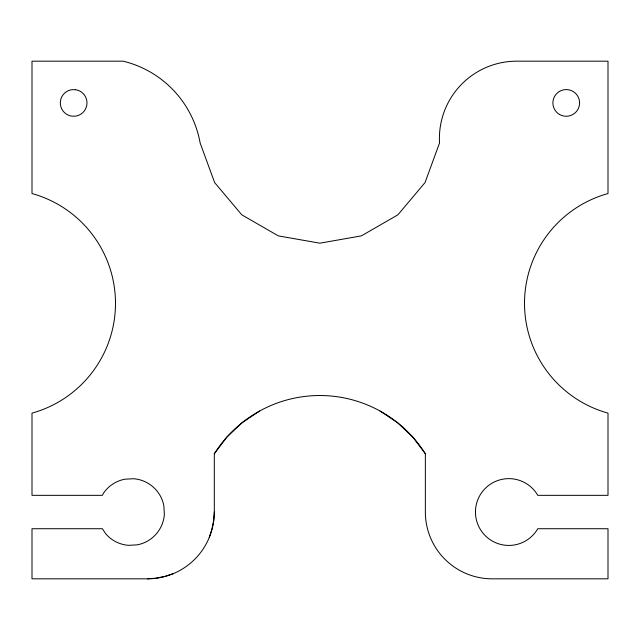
<?xml version="1.0" encoding="UTF-8"?>
<svg xmlns="http://www.w3.org/2000/svg" width="640" height="640" viewBox="0 0 640 640"><rect width="100%" height="100%" fill="white"/><g stroke="black" fill="none" stroke-linecap="round" stroke-linejoin="round"><path stroke-width="0.96" d="M259.568 411.056L242.152 422.68L226.92 437.056L214.312 453.776L214.312 512.032L213.64 520.712L211.856 529.232L209.232 537.592M165.648 576.08L173.08 573.736M156.2 578.152L164.72 576.368M380.104 411.056L397.528 422.68L412.752 437.056L425.36 453.776L425.36 512.032A66.792 66.792 0 0 0 492.152 578.824L608 578.824L608 528.728L537.776 528.728A33.4 33.4 0 0 1 487.384 537.616A33.4 33.4 0 0 1 487.384 486.448A33.4 33.4 0 0 1 537.776 495.336L608 495.336L608 413.128A113.936 113.936 0 0 1 608 193.544L608 61.176L516.68 61.176A77.28 77.28 0 0 0 439.536 143L425.032 182.584L397.888 214.832L361.36 235.88L319.84 243.184L278.32 235.88L241.792 214.832L214.64 182.584L200.144 143A102.808 102.808 0 0 0 123.16 61.176L32 61.176L32 193.544A113.936 113.936 0 0 1 32 413.128L32 495.336L102.392 495.336L103.448 493.232A33.4 33.4 0 0 1 124.824 479.216L133.528 478.728A33.4 33.4 0 0 1 163.864 505.8L164.36 514.504A33.4 33.4 0 0 1 137.28 544.84L128.576 545.336A33.4 33.4 0 0 1 105.752 533.832L102.408 528.728L32 528.728L32 578.824L147.52 578.824L155.24 578.224M214.312 453.776A124.704 124.704 0 0 1 425.36 453.776M214.312 512.032A66.792 66.792 0 0 1 147.52 578.824M75.512 89.696L72.024 89.664A13.36 13.36 0 0 0 71.76 116.144L75.248 116.184A13.36 13.36 0 0 0 75.512 89.696M559.56 114.488A13.36 13.36 0 0 0 579.592 102.92A13.36 13.36 0 0 0 559.56 91.352A13.36 13.36 0 0 0 559.56 114.488"/></g></svg>
